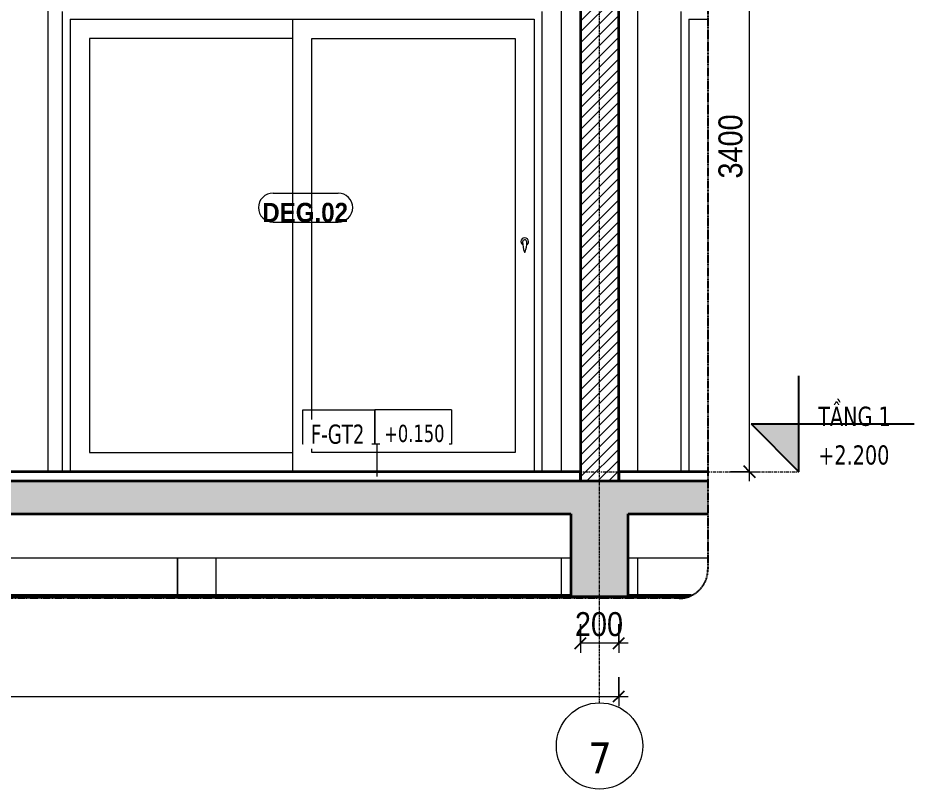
# Model space of a CAD drawing. Header units: millimetres. Extents: x 67190 to 250421, y 542 to 78637.
# Drawn here: x 142566 to 147238, y 545 to 4566 of the extents above; entities that cross this region are included whole.
import ezdxf

# ---------------------------------------------------------------- set-up
doc = ezdxf.new("R2010")
doc.units = ezdxf.units.MM
for name, pattern in [('Centre', [31.75, 6.35, -4.7625, 15.875, -4.7625]), ('Grid Line', [22.225, 12.7, -3.175, 3.175, -3.175]), ('Hidden', [7.14375, 4.7625, -2.38125])]:
    doc.linetypes.add(name, pattern=pattern)
for name, color, linetype, lineweight in [('0-6', 130, 'Continuous', 5), ('A-ANNO-DIMS', 211, 'Continuous', 9), ('A-ANNO-DIMS-50', 211, 'Continuous', 9), ('A-CLNG-1', 250, 'Continuous', 35), ('A-CLNG-PATT-3', 13, 'Continuous', 18), ('A-DETL-GENF', 92, 'Continuous', 18), ('A-DETL-GENF-4', 92, 'Hidden', 25), ('A-DETL-GENF-5', 9, 'Continuous', 18), ('A-DETL-MEDM', 33, 'Continuous', 35), ('A-DOOR', 31, 'Continuous', 18), ('A-DOOR-FRAM-1', 31, 'Continuous', 18), ('A-DOOR-GLAZ-1', 31, 'Continuous', 18), ('A-DOOR-IDEN', 31, 'Continuous', 9), ('A-FLOR-FNSH-1', 250, 'Continuous', 35), ('A-FLOR-IDEN', 11, 'Continuous', 9), ('A-FLOR-LEVL', 51, 'Continuous', 9), ('A-FLOR-LEVL-1', 51, 'Continuous', 25), ('A-FLOR-LEVL-2', 51, 'Centre', 9), ('A-WALL', 113, 'Continuous', 18), ('A-WALL-2', 250, 'Continuous', 35), ('A-WALL-3', 7, 'Continuous', 18), ('A-WALL-PATT-2', 111, 'Continuous', 18), ('S-BEAM-2', 7, 'Continuous', 18), ('S-COLS', 52, 'Continuous', 18), ('S-COLS-7', 7, 'Continuous', 18), ('S-GRID-1', 1, 'Grid Line', 9), ('S-GRID-IDEN', 1, 'Continuous', 9)]:
    doc.layers.add(name, color=color, linetype=linetype, lineweight=lineweight)
doc.styles.add('Arial_B_1', font='arialbd.ttf', dxfattribs={"width": 0.9, "height": 100})
doc.styles.add('Tahoma', font='tahoma.ttf', dxfattribs={"width": 0.8, "height": 100})
doc.styles.add('Tahoma_1', font='tahoma.ttf', dxfattribs={"width": 0.8, "height": 90})
doc.styles.add('Tahoma_B', font='tahomabd.ttf', dxfattribs={"height": 162.5})
doc.styles.add('Tahoma_B_1', font='tahomabd.ttf', dxfattribs={"width": 0.85, "height": 100})
doc.styles.add('UTM Avo', font='', dxfattribs={"width": 0.9, "height": 125})
doc.styles.get('UTM Avo').set_extended_font_data('UTM Avo')
doc.dimstyles.new('1_Dim_chi_tiet_2_5', dxfattribs={"dimscale": 304.8, "dimtxt": 124.912619, "dimasz": 0.19685, "dimexe": 0.164042, "dimexo": 0.0625, "dimgap": 0.016404, "dimtad": 1, "dimdec": 0, "dimrnd": 5, "dimzin": 0, "dimdsep": 46, "dimtxsty": 'UTM Avo', "dimblk1": 'OBLIQUE', "dimblk2": 'OBLIQUE', "dimsah": 1, "dimcen": 0.09, "dimdle": 0.164042, "dimazin": 0, "dimtfac": 1, "dimtdec": 4, "dimtix": 1, "dimtmove": 0, "dimatfit": 3, "dimfxl": 0.328084, "dimfxlon": 1, "dimtvp": 1, "dimtolj": 1, "dimtzin": 0, "dimarcsym": 2})

# ---------------------------------------------------------------- blocks, each defined once
blk = doc.blocks.new('NCV_TKTC_KET CAU_rvt-6-TKCS_CĂN HỘ LOẠI 5 - MẶT CẮT 5')
at = {"layer": 'S-BEAM-2'}
for p, q in [((-69302.6, 1750), (-74427.6, 1750)), ((-68587.6, 1750), (-69002.6, 1750))]:
    blk.add_line(p, q, dxfattribs=at)
at = {"layer": 'S-COLS-7'}
for p, q in [((-69352.6, 4950), (-69352.6, 2200)), ((-68952.6, 2200), (-68952.6, 4950)), ((-69352.6, 1750), (-69352.6, 1555)), ((-68952.6, 1555), (-68952.6, 1750)), ((-69352.6, 1550), (-69352.6, 1540)), ((-68952.6, 1540), (-68952.6, 1550))]:
    blk.add_line(p, q, dxfattribs=at)
blk = doc.blocks.new('NCV_TKTC_TANG 1_rvt-4-TKCS_CĂN HỘ LOẠI 5 - MẶT CẮT 5')
at = {"layer": 'A-FLOR-FNSH-1'}
for p, q in [((-69252.6, 2200), (-74527.6, 2200)), ((-69252.6, 2150), (-69252.6, 2200)), ((-68587.6, 2200), (-69052.6, 2200)), ((-69052.6, 2200), (-69052.6, 2150))]:
    blk.add_line(p, q, dxfattribs=at)
at = {"layer": 'A-WALL-3'}
blk.add_line((-72027.6, 2200), (-72027.6, 4700), dxfattribs=at)
blk = doc.blocks.new('DEG_02-DEG_03 - DEG_02-2500x2400mm-CỬA ĐI 02 CÁNH TRƯỢT-625766-TKCS_CĂN HỘ LOẠI 5 - MẶT CẮT 5')
at = {"layer": 'A-DOOR-FRAM-1'}
for q in [(-68687.564287, 2200), (-68587.564287, 4560)]:
    blk.add_line((-68687.564287, 4560), q, dxfattribs=at)
blk = doc.blocks.new('DEG_02-DEG_03 - DEG_02-2500x2400mm-CỬA ĐI 02 CÁNH TRƯỢT-V106-TKCS_CĂN HỘ LOẠI 5 - MẶT CẮT 5')
at = {"layer": 'A-DOOR'}
for p, q in [((-70752.6, 4560), (-70752.6, 2200)), ((-70652.6, 4460), (-69592.6, 4460)), ((-70652.6, 2300), (-70652.6, 4460)), ((-69592.6, 4460), (-69592.6, 2300)), ((-69592.6, 2300), (-70652.6, 2300))]:
    blk.add_line(p, q, dxfattribs=at)
at = {"layer": 'A-DOOR', "flags": 128}
blk.add_lwpolyline([(-69541.1, 3408.7), (-69541.8, 3408.7), (-69543.2, 3408.7), (-69544, 3408.7), (-69544.1, 3408.7)], dxfattribs=at)
at = {"layer": 'A-DOOR'}
for centre, radius, start, end in [((-69542.6, 3400), 20, 0, 180), ((-69542.6, 3400), 20, 180, 240), ((-69544.1, 3399.2), 9.45, 90, 180), ((-69388.8, 3399.2), 164.8, 180, 199.134), ((-69541.1, 3399.2), 9.45, 0, 90), ((-69696.4, 3399.2), 164.8, 340.866, 0), ((-69542.6, 3400), 20, 300, 0), ((-69542.2, 3346), 2.34, 199.134, 261.031), ((-69542.9, 3346), 2.34, 278.969, 340.866)]:
    blk.add_arc(centre, radius, start, end, dxfattribs=at)
at = {"layer": 'A-DOOR-FRAM-1'}
for p, q in [((-71912.6, 4560), (-71912.6, 2200)), ((-71912.6, 4560), (-69492.6, 4560)), ((-69492.6, 4560), (-69492.6, 2200))]:
    blk.add_line(p, q, dxfattribs=at)
at = {"layer": 'A-DOOR-GLAZ-1'}
for p, q in [((-71812.6, 4460), (-71812.6, 2300)), ((-70752.6, 4460), (-71812.6, 4460)), ((-71812.6, 2300), (-70752.6, 2300))]:
    blk.add_line(p, q, dxfattribs=at)
blk = doc.blocks.new('BORDER VIEW - BORDER VIEW-2591230-TKCS_CĂN HỘ LOẠI 5 - MẶT CẮT 5')
at = {"layer": 'A-DETL-GENF-4'}
for p, q in [((-68587.6, 5854.9), (-68587.6, 1690)), ((-68737.6, 1540), (-77552.6, 1540))]:
    blk.add_line(p, q, dxfattribs=at)
blk.add_arc((-68737.6, 1690), 150, 270, 0, dxfattribs=at)
blk = doc.blocks.new('Level - CAO ĐỘ LEVEL-350587-TKCS_CĂN HỘ LOẠI 5 - MẶT CẮT 5')
at = {"layer": 'A-FLOR-LEVL'}
blk.add_hatch(color=256, dxfattribs=at).paths.add_polyline_path([(-68112.6, 2450), (-68112.6, 2200), (-68362.6, 2450)])
at = {"layer": 'A-FLOR-LEVL-1'}
for p, q in [((-68112.6, 2200), (-68112.6, 2700)), ((-68362.6, 2450), (-68112.6, 2200)), ((-68362.6, 2450), (-67512.6, 2450))]:
    blk.add_line(p, q, dxfattribs=at)
blk = doc.blocks.new('Grid - M_Grid Head - Circle-353313-TKCS_CĂN HỘ LOẠI 5 - MẶT CẮT 5')
at = {"layer": 'S-GRID-IDEN'}
blk.add_circle((-69152.6, 770.1), 225, dxfattribs=at)
blk = doc.blocks.new('STN_Door Tag - STN_Door Tag-1788670-TKCS_CĂN HỘ LOẠI 5 - MẶT CẮT 5')
at = {"layer": 'A-DOOR-IDEN'}
for p, q in [((-70855, 3652.8), (-70515, 3652.8)), ((-70855, 3501.8), (-70515, 3501.8))]:
    blk.add_line(p, q, dxfattribs=at)
for centre, start, end in [((-70855, 3577.3), 90, 270), ((-70515, 3577.3), 270, 90)]:
    blk.add_arc(centre, 75.5, start, end, dxfattribs=at)
blk = doc.blocks.new('DIMBLOCK91-TKCS_CĂN HỘ LOẠI 5 - MẶT CẮT 5')
at = {"layer": 'A-ANNO-DIMS-50'}
for p, q in [((145497.9, 1405.4), (145497.9, 1255.4)), ((145497.9, 1305.4), (145497.9, 1405.4)), ((145697.9, 1405.4), (145697.9, 1255.4)), ((145697.9, 1305.4), (145697.9, 1405.4)), ((145747.9, 1305.4), (145497.9, 1305.4))]:
    blk.add_line(p, q, dxfattribs=at)
at = {"layer": 'A-ANNO-DIMS-50', "lineweight": 25}
for p, q in [((145497.9, 1305.4), (145527.9, 1335.4)), ((145697.9, 1305.4), (145727.9, 1335.4)), ((145497.9, 1305.4), (145467.9, 1275.4)), ((145697.9, 1305.4), (145667.9, 1275.4))]:
    blk.add_line(p, q, dxfattribs=at)
at = {"layer": 'A-ANNO-DIMS-50', "color": 0, "insert": (145469.5, 1467.8), "char_height": 125, "width": 308.118, "attachment_point": 1, "line_spacing_factor": 1.110334, "style": 'UTM Avo'}
blk.add_mtext('200', dxfattribs=at)
blk = doc.blocks.new('_Oblique')
at = {"color": 0, "linetype": 'ByBlock', "lineweight": -2}
blk.add_line((-0.5, -0.5), (0.5, 0.5), dxfattribs=at)
blk = doc.blocks.new('DIMBLOCK93-TKCS_CĂN HỘ LOẠI 5 - MẶT CẮT 5')
at = {"layer": 'A-ANNO-DIMS-50'}
for p, q in [((137297.9, 1127.8), (137297.9, 977.8)), ((137297.9, 1027.8), (137297.9, 1127.8)), ((145697.9, 1127.8), (145697.9, 977.8)), ((145697.9, 1027.8), (145697.9, 1127.8)), ((137247.9, 1027.8), (145747.9, 1027.8))]:
    blk.add_line(p, q, dxfattribs=at)
at = {"layer": 'A-ANNO-DIMS-50', "lineweight": 25}
for p, q in [((137297.9, 1027.8), (137327.9, 1057.8)), ((145697.9, 1027.8), (145727.9, 1057.8)), ((137297.9, 1027.8), (137267.9, 997.8)), ((145697.9, 1027.8), (145667.9, 997.8))]:
    blk.add_line(p, q, dxfattribs=at)
at = {"layer": 'A-ANNO-DIMS-50', "color": 0, "insert": (141326.8, 1190.2), "char_height": 125, "width": 410.824, "attachment_point": 1, "line_spacing_factor": 1.110334, "style": 'UTM Avo'}
blk.add_mtext('8400', dxfattribs=at)
blk = doc.blocks.new('DIMBLOCK94-TKCS_CĂN HỘ LOẠI 5 - MẶT CẮT 5')
at = {"layer": 'A-ANNO-DIMS-50', "lineweight": 25}
for p, q in [((146380.2, 5600), (146350.2, 5630)), ((146380.2, 5600), (146410.2, 5570)), ((146380.2, 2200), (146350.2, 2230)), ((146380.2, 2200), (146410.2, 2170))]:
    blk.add_line(p, q, dxfattribs=at)
at = {"layer": 'A-ANNO-DIMS-50'}
for p, q in [((146380.2, 2150), (146380.2, 5650)), ((146280.2, 5600), (146430.2, 5600)), ((146380.2, 5600), (146280.2, 5600)), ((146280.2, 2200), (146430.2, 2200)), ((146380.2, 2200), (146280.2, 2200))]:
    blk.add_line(p, q, dxfattribs=at)
at = {"layer": 'A-ANNO-DIMS-50', "color": 0, "insert": (146217.8, 3728.8), "char_height": 125, "width": 410.824, "attachment_point": 1, "rotation": 90, "line_spacing_factor": 1.110334, "style": 'UTM Avo'}
blk.add_mtext('3400', dxfattribs=at)
blk = doc.blocks.new('TAG SAN - TTG - TAG FFL-4075299-TKCS_CĂN HỘ LOẠI 5 - MẶT CẮT 5')
at = {"layer": 'A-FLOR-IDEN'}
for p, q in [((-76284, 2323.7), (-76284, 2502.5)), ((-76284, 2502.5), (-75908, 2502.5)), ((-75908, 2502.5), (-75908, 2323.7)), ((-75508, 2502.5), (-75908, 2502.5)), ((-75908, 2323.7), (-75908, 2502.5)), ((-75508, 2502.5), (-75508, 2323.7)), ((-75908, 2323.7), (-76284, 2323.7)), ((-75508, 2323.7), (-75908, 2323.7))]:
    blk.add_line(p, q, dxfattribs=at)

msp = doc.modelspace()

# ---------------------------------------------------------------- hatches: boundary and pattern name
at = {"layer": 'A-CLNG-PATT-3'}
h = msp.add_hatch(dxfattribs=at)
h.set_pattern_fill('FP_14', color=256, style=0, pattern_type=2)
h.set_pattern_definition([(0, (140588.11, 15875), (406.4, 101.6), [16.764, -288.036, 16.764, -288.036, -1625.6]), (0, (140588.11, 15875), (406.4, 101.6), [-609.6, 16.764, -592.836, 16.764, -288.036, -711.2]), (0, (140588.11, 15875), (406.4, 101.6), [-1524, 16.764, -186.436, 16.764, -491.236]), (120, (140740.51, 15925.8), (-291.1882, 301.1527), [16.764, -288.036, 16.764, -288.036, -1625.6]), (120, (140740.51, 15925.8), (-291.1882, 301.1527), [-609.6, 16.764, -592.836, 16.764, -288.036, -711.2]), (120, (140740.51, 15925.8), (-291.1882, 301.1527), [-1524, 16.764, -186.436, 16.764, -491.236]), (240, (140791.31, 16129), (-115.2118, -402.7527), [16.764, -288.036, 16.764, -288.036, -1625.6]), (240, (140791.31, 16129), (-115.2118, -402.7527), [-609.6, 16.764, -592.836, 16.764, -288.036, -711.2]), (240, (140791.31, 16129), (-115.2118, -402.7527), [-1524, 16.764, -186.436, 16.764, -491.236])])
h.paths.add_polyline_path([(143419.3, 1550), (145447.9, 1550), (145447.9, 1555), (137597.9, 1555), (137597.9, 1550), (143397.9, 1550)])
h.paths.add_polyline_path([(145797.9, 1550), (146063.6, 1550), (146075.6, 1555), (145747.9, 1555), (145747.9, 1550), (145788.2, 1550)])
at = {"layer": 'A-DETL-GENF-5'}
h = msp.add_hatch(dxfattribs=at)
h.set_pattern_fill('FP_12', color=256, style=0, pattern_type=2)
h.set_pattern_definition([(50, (140588.1, 15875), (364.368, -31.8783), [38.1, -419.1]), (355, (140588.1, 15875), (-70.486, 382.113), [30.48, -335.28]), (100.451, (140618.48, 15872.34), (293.885, 350.233), [32.38, -356.18]), (46.184, (140588.1, 15976.6), (542.158, -84.086), [57.15, -628.65]), (96.636, (140633.3, 15969.6), (474.805, 494.855), [48.57, -534.27]), (351.184, (140588.1, 15976.6), (474.81, 494.85), [45.72, -502.92]), (21, (140638.9, 15951.2), (303.2285, -204.5305), [38.1, -419.1]), (326, (140638.9, 15951.2), (123.604, 368.376), [30.48, -335.28]), (71.451, (140664.2, 15934.16), (426.834, 163.843), [32.38, -356.18]), (37.5, (140588.11, 15875), (6.1766, 169.1102), [3.353, -327.863, 3.353, -337.007, -336.55]), (37.5, (140588.11, 15875), (6.1766, 169.1102), [-671.576, 3.353, -333.197]), (7.5, (140588.11, 15875), (133.6389, 200.3615), [3.353, -190.703, 3.353, -320.243, -128.27]), (7.5, (140588.11, 15875), (133.6389, 200.3615), [-517.652, 3.353, -124.917]), (327.5, (140474.83, 15875), (271.1818, -11.4584), [3.353, -123.647, 3.353, -392.887, -525.78]), (327.5, (140474.83, 15875), (271.1818, -11.4584), [-523.24, 3.353, -522.427]), (317.5, (140424.03, 15875), (296.2585, 50.853), [3.353, -161.747, 3.353, -259.791, -373.38]), (317.5, (140424.03, 15875), (296.2585, 50.853), [-428.244, 3.353, -370.027]), (45, (140588.11, 15875), (-125.7236, 125.7236), []), (45, (140588.11, 16065.5), (-125.7236, 125.7236), [])])
h.paths.add_polyline_path([(137297.9, 1550), (137597.9, 1550), (137597.9, 1980), (140122.9, 1980), (140122.9, 1750), (140322.9, 1750), (140322.9, 1980), (145447.9, 1980), (145447.9, 1550), (145747.9, 1550), (145747.9, 1980), (146162.9, 1980), (146162.9, 2150), (137297.9, 2150), (137297.9, 1980)])
h.paths.add_polyline_path([(145397.9, 4950), (145797.9, 4950), (145797.9, 5385), (146162.9, 5385), (146162.9, 5550), (137297.9, 5550), (137297.9, 4950), (137597.9, 4950), (137597.9, 5385), (140122.9, 5385), (140122.9, 5150), (140322.9, 5150), (140322.9, 5385), (145397.9, 5385), (145397.9, 5029.6)])
at = {"layer": 'A-WALL-PATT-2'}
h = msp.add_hatch(dxfattribs=at)
h.set_pattern_fill('FP_13', color=256, style=0, pattern_type=2)
h.set_pattern_definition([(45, (140588.113, 15875), (-28.28427, 28.28427), [])])
h.paths.add_polyline_path([(145697.9, 2150), (145697.9, 4950), (145497.9, 4950), (145497.9, 2150)])

# ---------------------------------------------------------------- linework, layer by layer
at = {"layer": 'A-CLNG-1'}
for p, q in [((145447.9, 1555), (137597.9, 1555)), ((137597.9, 1550), (145447.9, 1550)), ((146075.6, 1555), (145747.9, 1555)), ((145747.9, 1550), (146063.6, 1550))]:
    msp.add_line(p, q, dxfattribs=at)
at = {"layer": 'A-DETL-MEDM'}
for p, q in [((146162.9, 2150), (137297.9, 2150)), ((140322.9, 1980), (145447.9, 1980)), ((145447.9, 1980), (145447.9, 1550)), ((145747.9, 1550), (145747.9, 1980)), ((145747.9, 1980), (146162.9, 1980)), ((145447.9, 1550), (145747.9, 1550))]:
    msp.add_line(p, q, dxfattribs=at)
at = {"layer": 'A-FLOR-IDEN'}
msp.add_line((144438.7, 2174.3), (144438.7, 2343.2), dxfattribs=at)
at = {"layer": 'A-FLOR-LEVL-2'}
msp.add_line((136462.1, 2200), (146637.9, 2200), dxfattribs=at)
at = {"layer": 'A-WALL'}
for p, q in [((142797.9, 2200), (142797.9, 4600)), ((145297.9, 4600), (145297.9, 2200)), ((146022.9, 2200), (146022.9, 4600)), ((143397.9, 1555), (143397.9, 1750)), ((143397.9, 1540), (143397.9, 1550))]:
    msp.add_line(p, q, dxfattribs=at)
at = {"layer": 'A-WALL-2'}
for p, q in [((145497.9, 4950), (145497.9, 2150)), ((145697.9, 2150), (145697.9, 4950))]:
    msp.add_line(p, q, dxfattribs=at)
at = {"layer": 'S-COLS'}
for p, q in [((143397.9, 1750), (143397.9, 1555)), ((143597.9, 1750), (143597.9, 1555)), ((143397.9, 1550), (143397.9, 1540)), ((143597.9, 1550), (143597.9, 1540))]:
    msp.add_line(p, q, dxfattribs=at)
at = {"layer": 'S-GRID-1'}
for p, q in [((145597.9, 2245.1), (145597.9, 5336.9)), ((145597.9, 995.1), (145597.9, 2245.1))]:
    msp.add_line(p, q, dxfattribs=at)

# ---------------------------------------------------------------- block references
at = {"layer": '0-6'}
for name in ['NCV_TKTC_KET CAU_rvt-6-TKCS_CĂN HỘ LOẠI 5 - MẶT CẮT 5', 'NCV_TKTC_TANG 1_rvt-4-TKCS_CĂN HỘ LOẠI 5 - MẶT CẮT 5']:
    msp.add_blockref(name, (214750.5, 0), dxfattribs=at)
at = {"layer": 'A-DETL-GENF'}
msp.add_blockref('BORDER VIEW - BORDER VIEW-2591230-TKCS_CĂN HỘ LOẠI 5 - MẶT CẮT 5', (214750.5, 0), dxfattribs=at)
at = {"layer": 'A-DOOR'}
for name in ['DEG_02-DEG_03 - DEG_02-2500x2400mm-CỬA ĐI 02 CÁNH TRƯỢT-V106-TKCS_CĂN HỘ LOẠI 5 - MẶT CẮT 5', 'DEG_02-DEG_03 - DEG_02-2500x2400mm-CỬA ĐI 02 CÁNH TRƯỢT-625766-TKCS_CĂN HỘ LOẠI 5 - MẶT CẮT 5']:
    msp.add_blockref(name, (214750.5, 0), dxfattribs=at)
at = {"layer": 'A-DOOR-IDEN'}
msp.add_blockref('STN_Door Tag - STN_Door Tag-1788670-TKCS_CĂN HỘ LOẠI 5 - MẶT CẮT 5', (214750.5, 0), dxfattribs=at)
at = {"layer": 'A-FLOR-IDEN'}
msp.add_blockref('TAG SAN - TTG - TAG FFL-4075299-TKCS_CĂN HỘ LOẠI 5 - MẶT CẮT 5', (220334.7, 19.5), dxfattribs=at)
at = {"layer": 'A-FLOR-LEVL-1'}
msp.add_blockref('Level - CAO ĐỘ LEVEL-350587-TKCS_CĂN HỘ LOẠI 5 - MẶT CẮT 5', (214750.5, 0), dxfattribs=at)
at = {"layer": 'S-GRID-IDEN'}
msp.add_blockref('Grid - M_Grid Head - Circle-353313-TKCS_CĂN HỘ LOẠI 5 - MẶT CẮT 5', (214750.5, 0), dxfattribs=at)

# ---------------------------------------------------------------- texts
at = {"layer": 'A-DOOR-IDEN', "insert": (144063, 3551.4), "char_height": 100, "width": 458.55, "attachment_point": 5, "line_spacing_factor": 0.936439, "style": 'Arial_B_1'}
msp.add_mtext('\\pt2.25,4.5,6.75,9,11.25,13.5,15.75,18,20.25,22.5,24.75,27,29.25,31.5,33.75,36,38.25,40.5,42.75,45,47.25,49.5,51.75,54,56.25,58.5,60.75,63,65.25,67.5,69.75,72;DEG.02', dxfattribs=at)
at = {"layer": 'A-FLOR-LEVL', "char_height": 100, "line_spacing_factor": 0.996129, "style": 'Tahoma_B_1'}
for s, insert, width, attachment_point in [('\\pt510,1020,1530,2040,2550,3060,3570,4080,4590,5100,5610,6120,6630,7140,7650,8160,8670,9180,9690,10200,10710,11220,11730,12240,12750,13260,13770,14280,14790,15300,15810,16320;TẦNG 1', (146738.2, 2437.2), 452.625, 7), ('\\pt212.5,425,637.5,850,1062.5,1275,1487.5,1700,1912.5,2125,2337.5,2550,2762.5,2975,3187.5,3400,3612.5,3825,4037.5,4250,4462.5,4675,4887.5,5100,5312.5,5525,5737.5,5950,6162.5,6375,6587.5,6800;+2.200', (146738.2, 2337.5), 441.575, 1)]:
    msp.add_mtext(s, dxfattribs=dict(at, insert=insert, width=width, attachment_point=attachment_point))

# ---------------------------------------------------------------- dimensions: what is measured, and where the dimension line sits
at = {"layer": 'A-ANNO-DIMS'}
dim = msp.add_linear_dim(base=(146380.2, 5600), p1=(146280.2, 2200), p2=(146280.2, 5600), angle=90, dimstyle='1_Dim_chi_tiet_2_5', override={"dimpost": '<>', "dimfxl": 3400}, dxfattribs=at)
dim.commit()
dim.dimension.update_dxf_attribs({"geometry": 'DIMBLOCK94-TKCS_CĂN HỘ LOẠI 5 - MẶT CẮT 5', "text_midpoint": (146310.5, 3900)})
for base, p1, p2, override, picture, middle in [((145497.9, 1305.4), (145697.9, 1405.4), (145497.9, 1405.4), {"dimpost": '<>', "dimfxl": 200}, 'DIMBLOCK91-TKCS_CĂN HỘ LOẠI 5 - MẶT CẮT 5', (145597.9, 1375.1)), ((145697.9, 1027.8), (137297.9, 1127.8), (145697.9, 1127.8), {"dimpost": '<>', "dimfxl": 8400}, 'DIMBLOCK93-TKCS_CĂN HỘ LOẠI 5 - MẶT CẮT 5', (141497.9, 1097.5))]:
    dim = msp.add_linear_dim(base=base, p1=p1, p2=p2, dimstyle='1_Dim_chi_tiet_2_5', override=override, dxfattribs=at)
    dim.commit()
    dim.dimension.update_dxf_attribs({"geometry": picture, "text_midpoint": middle})

# ---------------------------------------------------------------- next in the draw order: texts
at = {"layer": 'A-FLOR-IDEN', "attachment_point": 5, "line_spacing_factor": 0.996129, "bg_fill": 3, "box_fill_scale": 1.25, "bg_fill_color": 256, "bg_fill_true_color": 13158600, "bg_fill_transparency": 0}
for s, insert, char_height, width, style in [('\\pt4,8,12,16,20,24,28,32,36,40,44,48,52,56,60,64,68,72,76,80,84,88,92,96,100,104,108,112,116,120,124,128;F-GT2', (144232.3, 2395), 100, 306.8, 'Tahoma'), ('\\pt3.9996,8.0001,11.9997,16.0002,19.9998,24.0003,27.9999,32.0004,36,39.9996,44.0001,47.9997,52.0002,55.9998,60.0003,63.9999,68.0004,72,75.9996,80.0001,83.9997,88.0002,91.9998,96.0003,99.9999,104.0004,108,111.9996,116.0001,119.9997,124.0002,127.9998;+0.150', (144632.5, 2399), 90, 314.8, 'Tahoma_1')]:
    msp.add_mtext(s, dxfattribs=dict(at, insert=insert, char_height=char_height, width=width, style=style))
at = {"layer": 'S-GRID-IDEN', "insert": (145600.3, 707.6), "char_height": 162.5, "width": 145.5, "attachment_point": 5, "line_spacing_factor": 0.996129, "style": 'Tahoma_B', "bg_fill": 3, "box_fill_scale": 1.25, "bg_fill_color": 256, "bg_fill_true_color": 13158600, "bg_fill_transparency": 0}
msp.add_mtext('\\pt634.99962,1269.99925,1905.0005,2540.00013,3174.99975,3809.99937,4445.00062,5080.00025,5714.99987,6349.9995,6985.00075,7620.00037,8255,8889.99962,9524.99925,10160.0005,10795.00013,11429.99975,12064.99938,12700.00063,13335.00025,13969.99988,14604.9995,15240.00075,15875.00038,16510,17144.99963,17779.99925,18415.0005,19050.00013,19684.99975,20319.99938;7', dxfattribs=at)

doc.saveas('drawing.dxf')
